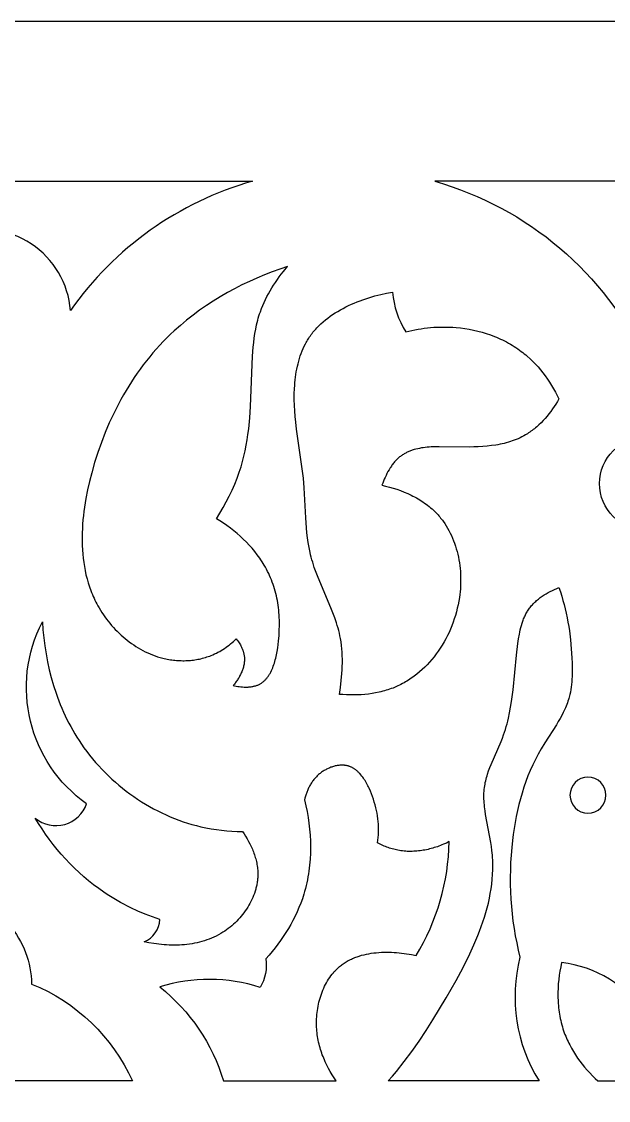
# Model space of a CAD drawing. Extents: x 198 to 1143, y 157 to 1987.
# Drawn here: x 548.6 to 662.8, y 1777.6 to 1987.4 of the extents above; entities that cross this region are included whole.
import ezdxf

# ---------------------------------------------------------------- set-up
doc = ezdxf.new("R2010")
doc.units = 0
doc.layers.get('0').update_dxf_attribs({"linetype": 'CONTINUOUS'})

msp = doc.modelspace()

# ---------------------------------------------------------------- linework, layer by layer
for points in [[(197.57, 156.9), (1142.56, 156.9), (1142.56, 1987.4), (197.57, 1987.4)], [(600.37, 1939.77), (598.87, 1939.27), (597.37, 1938.73), (595.88, 1938.16), (594.41, 1937.54), (592.95, 1936.89), (591.5, 1936.2), (590.07, 1935.47), (588.66, 1934.71), (587.28, 1933.91), (585.91, 1933.07), (584.57, 1932.2), (583.26, 1931.29), (581.98, 1930.34), (580.73, 1929.36), (579.51, 1928.34), (578.33, 1927.28), (577.6, 1926.6), (576.89, 1925.9), (576.19, 1925.19), (575.5, 1924.47), (574.83, 1923.73), (574.18, 1922.98), (573.54, 1922.21), (572.91, 1921.44), (572.3, 1920.65), (571.7, 1919.85), (571.12, 1919.04), (570.55, 1918.21), (570, 1917.38), (569.46, 1916.53), (568.94, 1915.68), (568.43, 1914.81), (567.94, 1913.93), (567.46, 1913.04), (566.54, 1911.23), (565.68, 1909.39), (564.88, 1907.51), (564.14, 1905.59), (563.45, 1903.65), (562.83, 1901.67), (562.26, 1899.66), (561.84, 1898.01), (561.47, 1896.36), (561.14, 1894.69), (560.87, 1893.01), (560.75, 1892.18), (560.65, 1891.34), (560.56, 1890.5), (560.49, 1889.66), (560.44, 1888.83), (560.41, 1887.99), (560.39, 1887.16), (560.39, 1886.33), (560.41, 1885.51), (560.46, 1884.69), (560.52, 1883.87), (560.6, 1883.05), (560.7, 1882.25), (560.83, 1881.44), (560.98, 1880.65), (561.15, 1879.86), (561.35, 1879.07), (561.57, 1878.3), (561.82, 1877.53), (562.09, 1876.77), (562.24, 1876.4), (562.39, 1876.02), (562.55, 1875.65), (562.72, 1875.28), (562.89, 1874.92), (563.07, 1874.55), (563.26, 1874.19), (563.45, 1873.83), (563.71, 1873.39), (563.98, 1872.94), (564.25, 1872.51), (564.54, 1872.08), (564.84, 1871.65), (565.15, 1871.23), (565.47, 1870.82), (565.8, 1870.41), (566.14, 1870.01), (566.48, 1869.62), (566.84, 1869.23), (567.21, 1868.86), (567.58, 1868.49), (567.97, 1868.13), (568.36, 1867.79), (568.76, 1867.45), (569.17, 1867.12), (569.58, 1866.8), (570.01, 1866.49), (570.44, 1866.2), (570.87, 1865.91), (571.32, 1865.64), (571.77, 1865.38), (572.23, 1865.13), (572.69, 1864.89), (573.16, 1864.67), (573.64, 1864.46), (574.12, 1864.27), (574.6, 1864.09), (575.09, 1863.92), (575.59, 1863.77), (576.09, 1863.64), (576.38, 1863.57), (576.68, 1863.5), (576.97, 1863.44), (577.27, 1863.39), (577.56, 1863.34), (577.86, 1863.29), (578.16, 1863.25), (578.46, 1863.22), (578.76, 1863.19), (579.06, 1863.17), (579.36, 1863.16), (579.66, 1863.15), (579.96, 1863.14), (580.26, 1863.14), (580.56, 1863.15), (580.86, 1863.16), (581.16, 1863.18), (581.46, 1863.2), (581.76, 1863.23), (582.05, 1863.27), (582.35, 1863.31), (582.64, 1863.36), (582.94, 1863.41), (583.23, 1863.47), (583.52, 1863.53), (583.81, 1863.61), (584.1, 1863.68), (584.38, 1863.77), (584.66, 1863.86), (584.95, 1863.95), (585.22, 1864.05), (585.5, 1864.16), (585.84, 1864.3), (586.17, 1864.45), (586.51, 1864.61), (586.83, 1864.78), (587.16, 1864.96), (587.47, 1865.15), (587.79, 1865.34), (588.1, 1865.54), (588.4, 1865.75), (588.7, 1865.96), (588.99, 1866.19), (589.28, 1866.41), (589.56, 1866.65), (589.84, 1866.89), (590.11, 1867.13), (590.38, 1867.38), (590.52, 1867.2), (590.66, 1867.01), (590.8, 1866.81), (590.93, 1866.62), (591.06, 1866.41), (591.18, 1866.21), (591.29, 1866), (591.4, 1865.78), (591.5, 1865.57), (591.55, 1865.46), (591.59, 1865.35), (591.64, 1865.24), (591.68, 1865.13), (591.71, 1865.01), (591.75, 1864.9), (591.78, 1864.79), (591.82, 1864.68), (591.84, 1864.56), (591.87, 1864.45), (591.89, 1864.33), (591.92, 1864.22), (591.93, 1864.1), (591.95, 1863.99), (591.96, 1863.89), (591.97, 1863.8), (591.97, 1863.7), (591.98, 1863.61), (591.98, 1863.51), (591.98, 1863.42), (591.98, 1863.32), (591.98, 1863.23), (591.97, 1863.13), (591.97, 1863.04), (591.95, 1862.85), (591.93, 1862.66), (591.9, 1862.47), (591.86, 1862.28), (591.82, 1862.09), (591.77, 1861.9), (591.72, 1861.71), (591.66, 1861.52), (591.59, 1861.34), (591.52, 1861.15), (591.45, 1860.97), (591.37, 1860.79), (591.29, 1860.61), (591.2, 1860.43), (591.11, 1860.25), (591.02, 1860.08), (590.92, 1859.9), (590.81, 1859.73), (590.71, 1859.56), (590.6, 1859.4), (590.49, 1859.23), (590.37, 1859.07), (590.26, 1858.92), (590.14, 1858.76), (590.02, 1858.61), (589.89, 1858.47), (589.77, 1858.32), (590.06, 1858.26), (590.37, 1858.2), (590.67, 1858.15), (590.98, 1858.1), (591.29, 1858.06), (591.6, 1858.04), (591.92, 1858.02), (592.23, 1858.01), (592.38, 1858.01), (592.54, 1858.02), (592.69, 1858.02), (592.85, 1858.03), (593, 1858.04), (593.15, 1858.06), (593.3, 1858.08), (593.45, 1858.1), (593.59, 1858.13), (593.74, 1858.16), (593.88, 1858.19), (594.02, 1858.23), (594.16, 1858.27), (594.3, 1858.31), (594.43, 1858.36), (594.56, 1858.41), (594.69, 1858.46), (594.81, 1858.52), (594.94, 1858.59), (595.06, 1858.65), (595.17, 1858.72), (595.29, 1858.8), (595.4, 1858.88), (595.51, 1858.96), (595.62, 1859.04), (595.72, 1859.13), (595.82, 1859.22), (595.92, 1859.32), (596.02, 1859.41), (596.12, 1859.51), (596.21, 1859.62), (596.3, 1859.73), (596.39, 1859.84), (596.48, 1859.95), (596.56, 1860.06), (596.64, 1860.18), (596.72, 1860.3), (596.8, 1860.42), (596.88, 1860.55), (596.95, 1860.68), (597.02, 1860.81), (597.09, 1860.94), (597.23, 1861.21), (597.36, 1861.49), (597.48, 1861.78), (597.59, 1862.07), (597.7, 1862.38), (597.8, 1862.68), (597.89, 1863), (597.98, 1863.31), (598.06, 1863.63), (598.14, 1863.96), (598.21, 1864.29), (598.34, 1864.95), (598.45, 1865.62), (598.54, 1866.3), (598.61, 1866.97), (598.71, 1868.01), (598.76, 1869.04), (598.79, 1870.06), (598.79, 1870.56), (598.78, 1871.05), (598.76, 1871.54), (598.73, 1872.03), (598.69, 1872.51), (598.65, 1872.99), (598.59, 1873.47), (598.53, 1873.94), (598.46, 1874.4), (598.38, 1874.86), (598.29, 1875.32), (598.19, 1875.77), (598.08, 1876.22), (597.96, 1876.67), (597.84, 1877.11), (597.7, 1877.55), (597.56, 1877.98), (597.4, 1878.41), (597.24, 1878.84), (597.06, 1879.26), (596.88, 1879.68), (596.69, 1880.09), (596.49, 1880.5), (596.28, 1880.91), (596.05, 1881.31), (595.82, 1881.71), (595.62, 1882.05), (595.4, 1882.39), (595.18, 1882.73), (594.95, 1883.06), (594.72, 1883.39), (594.48, 1883.71), (593.98, 1884.36), (593.46, 1884.99), (592.91, 1885.6), (592.35, 1886.2), (591.76, 1886.78), (591.16, 1887.34), (590.54, 1887.89), (589.9, 1888.41), (589.25, 1888.92), (588.58, 1889.41), (587.91, 1889.88), (587.22, 1890.32), (586.53, 1890.74), (587.2, 1891.81), (587.84, 1892.91), (588.45, 1894.02), (589.03, 1895.15), (589.58, 1896.3), (590.09, 1897.46), (590.56, 1898.63), (590.77, 1899.22), (590.98, 1899.82), (591.31, 1900.84), (591.6, 1901.88), (591.87, 1902.92), (592.1, 1903.97), (592.31, 1905.02), (592.5, 1906.08), (592.66, 1907.15), (592.8, 1908.22), (593.02, 1910.39), (593.18, 1912.56), (593.56, 1922.34), (593.69, 1924.11), (593.78, 1925), (593.88, 1925.87), (594.01, 1926.75), (594.16, 1927.61), (594.34, 1928.47), (594.44, 1928.89), (594.55, 1929.32), (594.67, 1929.74), (594.79, 1930.16), (594.93, 1930.58), (595.07, 1930.99), (595.29, 1931.59), (595.53, 1932.18), (595.79, 1932.77), (596.06, 1933.35), (596.35, 1933.92), (596.66, 1934.49), (596.98, 1935.05), (597.31, 1935.61), (597.66, 1936.15), (598.01, 1936.69), (598.38, 1937.23), (598.76, 1937.75), (599.15, 1938.27), (599.55, 1938.78)]]:
    msp.add_lwpolyline(points, close=True)
for points in [[(558.12, 1931.21, 0.492574), (535.54, 1946.06, -0.482447), (536.68, 1919.99, 0.205325), (534.86, 1927.14, -0.640365), (509.6, 1932.25, 0.232853), (481.33, 1956.35), (593.52, 1956.35, 0.172094)], [(670.07, 1921.45, -0.217224), (711.12, 1956.35), (629.01, 1956.35, -0.217224)], [(618.73, 1897.26), (619.45, 1897.09), (620.18, 1896.91), (620.9, 1896.7), (621.62, 1896.47), (622.33, 1896.21), (623.04, 1895.94), (623.74, 1895.64), (624.42, 1895.32), (624.76, 1895.15), (625.09, 1894.97), (625.42, 1894.79), (625.75, 1894.61), (626.07, 1894.41), (626.39, 1894.21), (626.7, 1894.01), (627.01, 1893.8), (627.32, 1893.58), (627.61, 1893.35), (627.91, 1893.12), (628.19, 1892.89), (628.47, 1892.65), (628.75, 1892.4), (629.01, 1892.14), (629.27, 1891.88), (629.46, 1891.69), (629.64, 1891.49), (629.81, 1891.29), (629.98, 1891.09), (630.15, 1890.88), (630.32, 1890.68), (630.48, 1890.46), (630.64, 1890.25), (630.94, 1889.81), (631.23, 1889.36), (631.51, 1888.91), (631.77, 1888.44), (632.02, 1887.96), (632.25, 1887.47), (632.47, 1886.98), (632.67, 1886.47), (632.86, 1885.96), (633.03, 1885.44), (633.2, 1884.91), (633.34, 1884.38), (633.47, 1883.85), (633.59, 1883.3), (633.7, 1882.76), (633.79, 1882.2), (633.86, 1881.65), (633.93, 1881.09), (633.98, 1880.53), (634.01, 1879.96), (634.03, 1879.4), (634.04, 1878.83), (634.03, 1878.26), (634.01, 1877.69), (633.98, 1877.12), (633.93, 1876.55), (633.87, 1875.99), (633.79, 1875.42), (633.68, 1874.72), (633.55, 1874.02), (633.39, 1873.33), (633.22, 1872.64), (633.03, 1871.96), (632.81, 1871.28), (632.58, 1870.61), (632.33, 1869.95), (632.06, 1869.3), (631.78, 1868.65), (631.47, 1868.02), (631.15, 1867.39), (630.81, 1866.78), (630.45, 1866.18), (630.08, 1865.59), (629.69, 1865.01), (629.29, 1864.45), (628.87, 1863.9), (628.43, 1863.37), (627.98, 1862.85), (627.52, 1862.35), (627.04, 1861.86), (626.54, 1861.4), (626.04, 1860.95), (625.52, 1860.52), (625.25, 1860.31), (624.98, 1860.11), (624.71, 1859.91), (624.44, 1859.72), (624.16, 1859.53), (623.88, 1859.35), (623.59, 1859.17), (623.31, 1859), (623.02, 1858.84), (622.73, 1858.68), (622.43, 1858.53), (622.13, 1858.38), (621.83, 1858.24), (621.53, 1858.1), (621.2, 1857.96), (620.88, 1857.83), (620.55, 1857.71), (620.22, 1857.59), (619.89, 1857.48), (619.55, 1857.38), (619.21, 1857.28), (618.87, 1857.19), (618.53, 1857.1), (618.19, 1857.02), (617.49, 1856.88), (616.8, 1856.76), (616.09, 1856.66), (615.39, 1856.59), (614.68, 1856.53), (613.97, 1856.5), (613.26, 1856.48), (612.55, 1856.48), (611.85, 1856.5), (611.15, 1856.54), (610.45, 1856.59), (610.64, 1857.94), (610.81, 1859.3), (610.93, 1860.67), (610.98, 1861.36), (611.01, 1862.04), (611.03, 1862.73), (611.03, 1863.41), (611.01, 1864.09), (610.98, 1864.77), (610.93, 1865.45), (610.86, 1866.12), (610.77, 1866.79), (610.66, 1867.46), (610.56, 1867.97), (610.45, 1868.48), (610.32, 1868.98), (610.19, 1869.49), (610.04, 1869.99), (609.88, 1870.49), (609.55, 1871.48), (609.18, 1872.46), (608.79, 1873.44), (606.3, 1879.3), (605.92, 1880.28), (605.57, 1881.27), (605.25, 1882.27), (605.1, 1882.77), (604.96, 1883.27), (604.84, 1883.74), (604.74, 1884.21), (604.54, 1885.15), (604.38, 1886.1), (604.25, 1887.05), (604.14, 1888.01), (604.05, 1888.98), (603.91, 1890.91), (603.61, 1896.74), (603.45, 1898.66), (603.3, 1900.01), (602.11, 1908.13), (601.95, 1909.52), (601.84, 1910.6), (601.76, 1911.7), (601.71, 1912.79), (601.68, 1913.9), (601.68, 1915), (601.72, 1916.09), (601.76, 1916.64), (601.8, 1917.18), (601.85, 1917.73), (601.91, 1918.26), (601.99, 1918.8), (602.07, 1919.33), (602.17, 1919.85), (602.28, 1920.38), (602.4, 1920.89), (602.53, 1921.4), (602.68, 1921.91), (602.84, 1922.4), (603.01, 1922.89), (603.2, 1923.38), (603.4, 1923.85), (603.62, 1924.32), (603.85, 1924.77), (603.97, 1925), (604.1, 1925.22), (604.22, 1925.44), (604.36, 1925.66), (604.5, 1925.88), (604.64, 1926.09), (604.8, 1926.32), (604.96, 1926.55), (605.13, 1926.77), (605.31, 1926.99), (605.48, 1927.21), (605.67, 1927.42), (605.86, 1927.63), (606.05, 1927.84), (606.24, 1928.04), (606.44, 1928.25), (606.86, 1928.64), (607.28, 1929.02), (607.73, 1929.39), (608.18, 1929.75), (608.65, 1930.1), (609.13, 1930.43), (609.63, 1930.75), (610.13, 1931.06), (610.65, 1931.36), (611.17, 1931.65), (611.7, 1931.92), (612.24, 1932.19), (612.79, 1932.44), (613.34, 1932.68), (613.9, 1932.91), (614.47, 1933.13), (615.04, 1933.33), (615.61, 1933.53), (616.18, 1933.71), (616.76, 1933.89), (617.33, 1934.05), (618.49, 1934.34), (619.64, 1934.6), (620.77, 1934.8, 0.11619), (623.36, 1927.06), (623.95, 1927.21), (624.55, 1927.35), (625.15, 1927.47), (625.76, 1927.58), (626.36, 1927.68), (626.97, 1927.77), (627.59, 1927.85), (628.2, 1927.91), (628.81, 1927.96), (629.43, 1927.99), (630.05, 1928.01), (630.67, 1928.02), (631.29, 1928.02), (631.91, 1928), (632.53, 1927.96), (633.15, 1927.92), (634, 1927.83), (634.85, 1927.72), (635.7, 1927.58), (636.54, 1927.42), (637.38, 1927.22), (638.21, 1927), (639.03, 1926.76), (639.84, 1926.48), (640.64, 1926.18), (641.04, 1926.02), (641.43, 1925.85), (641.82, 1925.68), (642.21, 1925.5), (642.59, 1925.31), (642.97, 1925.11), (643.34, 1924.91), (643.71, 1924.7), (644.08, 1924.48), (644.44, 1924.26), (644.8, 1924.03), (645.15, 1923.79), (645.5, 1923.54), (645.84, 1923.29), (646.13, 1923.07), (646.42, 1922.83), (646.71, 1922.6), (646.99, 1922.36), (647.54, 1921.86), (648.08, 1921.34), (648.6, 1920.81), (649.1, 1920.25), (649.58, 1919.69), (650.05, 1919.1), (650.5, 1918.51), (650.93, 1917.9), (651.35, 1917.28), (651.74, 1916.65), (652.12, 1916.01), (652.49, 1915.36), (652.83, 1914.7), (653.16, 1914.04), (652.87, 1913.55), (652.57, 1913.05), (652.25, 1912.57), (651.92, 1912.09), (651.58, 1911.61), (651.22, 1911.15), (650.85, 1910.7), (650.47, 1910.26), (650.08, 1909.83), (649.68, 1909.41), (649.26, 1909.01), (648.84, 1908.62), (648.62, 1908.44), (648.4, 1908.25), (648.18, 1908.08), (647.95, 1907.9), (647.72, 1907.74), (647.49, 1907.57), (647.26, 1907.42), (647.02, 1907.26), (646.67, 1907.05), (646.32, 1906.85), (645.96, 1906.66), (645.6, 1906.48), (645.23, 1906.31), (644.85, 1906.15), (644.48, 1906), (644.09, 1905.86), (643.71, 1905.73), (643.32, 1905.61), (642.92, 1905.5), (642.52, 1905.4), (642.12, 1905.31), (641.71, 1905.22), (641.3, 1905.14), (640.89, 1905.07), (640.05, 1904.95), (639.2, 1904.85), (638.34, 1904.78), (637.47, 1904.72), (636.59, 1904.69), (635.7, 1904.67), (629.87, 1904.75), (629.08, 1904.73), (628.3, 1904.7), (627.91, 1904.67), (627.53, 1904.64), (627.15, 1904.6), (626.78, 1904.55), (626.41, 1904.5), (626.04, 1904.43), (625.68, 1904.36), (625.33, 1904.27), (624.98, 1904.18), (624.81, 1904.12), (624.64, 1904.07), (624.47, 1904.01), (624.31, 1903.95), (624.14, 1903.89), (623.98, 1903.82), (623.82, 1903.75), (623.66, 1903.68), (623.5, 1903.6), (623.35, 1903.52), (623.19, 1903.44), (623.04, 1903.35), (622.89, 1903.26), (622.74, 1903.16), (622.6, 1903.06), (622.45, 1902.96), (622.31, 1902.86), (622.17, 1902.75), (622.02, 1902.62), (621.88, 1902.49), (621.73, 1902.36), (621.59, 1902.22), (621.46, 1902.08), (621.32, 1901.93), (621.19, 1901.78), (621.06, 1901.62), (620.93, 1901.47), (620.8, 1901.3), (620.68, 1901.14), (620.56, 1900.97), (620.45, 1900.8), (620.33, 1900.63), (620.11, 1900.28), (619.9, 1899.92), (619.7, 1899.55), (619.52, 1899.17), (619.34, 1898.79), (619.17, 1898.41), (619.01, 1898.03), (618.87, 1897.64)], [(653.16, 1877.35), (653.44, 1876.53), (653.7, 1875.71), (653.95, 1874.87), (654.17, 1874.04), (654.38, 1873.2), (654.57, 1872.35), (654.75, 1871.5), (654.91, 1870.65), (655.06, 1869.79), (655.19, 1868.93), (655.4, 1867.19), (655.57, 1865.44), (655.68, 1863.67), (655.72, 1862.64), (655.74, 1861.6), (655.73, 1860.57), (655.72, 1860.06), (655.69, 1859.54), (655.65, 1859.03), (655.6, 1858.53), (655.54, 1858.02), (655.47, 1857.52), (655.38, 1857.03), (655.27, 1856.54), (655.15, 1856.05), (655.09, 1855.81), (655.01, 1855.57), (654.91, 1855.25), (654.8, 1854.94), (654.69, 1854.62), (654.56, 1854.31), (654.43, 1854), (654.3, 1853.69), (654.01, 1853.08), (653.7, 1852.48), (653.37, 1851.88), (653.02, 1851.29), (652.67, 1850.7), (650.42, 1847.2), (649.7, 1846.01), (649.12, 1844.98), (648.58, 1843.94), (648.07, 1842.88), (647.59, 1841.81), (647.14, 1840.73), (646.73, 1839.63), (646.35, 1838.53), (645.99, 1837.41), (645.67, 1836.28), (645.37, 1835.15), (645.1, 1834.01), (644.86, 1832.86), (644.64, 1831.7), (644.44, 1830.54), (644.27, 1829.38), (644.12, 1828.21), (643.97, 1826.79), (643.85, 1825.36), (643.76, 1823.92), (643.71, 1822.49), (643.68, 1821.06), (643.69, 1819.62), (643.73, 1818.19), (643.81, 1816.76), (643.91, 1815.33), (644.05, 1813.91), (644.22, 1812.49), (644.43, 1811.08), (644.67, 1809.67), (644.94, 1808.28), (645.25, 1806.88), (645.58, 1805.5, 0.204322), (649.3, 1781.43), (619.95, 1781.43), (620.76, 1782.35), (621.55, 1783.29), (623.08, 1785.2), (624.54, 1787.16), (625.96, 1789.16), (627.32, 1791.21), (628.65, 1793.29), (631.24, 1797.58), (633.15, 1800.95), (634.08, 1802.66), (634.97, 1804.39), (635.83, 1806.14), (636.63, 1807.91), (637.38, 1809.69), (637.73, 1810.58), (638.06, 1811.48), (638.38, 1812.39), (638.67, 1813.29), (638.95, 1814.2), (639.2, 1815.12), (639.43, 1816.03), (639.63, 1816.95), (639.81, 1817.87), (639.96, 1818.8), (640.09, 1819.72), (640.19, 1820.65), (640.26, 1821.58), (640.3, 1822.52), (640.31, 1823.45), (640.3, 1823.92), (640.28, 1824.39), (640.26, 1824.86), (640.23, 1825.33), (640.18, 1825.8), (640.13, 1826.27), (640.03, 1827.04), (639.91, 1827.81), (638.9, 1833.21), (638.78, 1833.98), (638.69, 1834.74), (638.65, 1835.12), (638.62, 1835.49), (638.59, 1835.87), (638.58, 1836.25), (638.57, 1836.63), (638.57, 1837), (638.58, 1837.37), (638.6, 1837.75), (638.63, 1838.12), (638.67, 1838.49), (638.72, 1838.81), (638.78, 1839.14), (638.84, 1839.46), (638.91, 1839.79), (638.99, 1840.11), (639.08, 1840.43), (639.17, 1840.75), (639.27, 1841.07), (639.49, 1841.71), (639.72, 1842.35), (639.97, 1842.99), (641.9, 1847.43), (642.15, 1848.07), (642.39, 1848.71), (642.58, 1849.25), (642.75, 1849.78), (642.91, 1850.32), (643.06, 1850.86), (643.2, 1851.4), (643.34, 1851.94), (643.57, 1853.03), (643.77, 1854.13), (643.95, 1855.23), (644.23, 1857.45), (644.9, 1864.22), (645.18, 1866.51), (645.31, 1867.4), (645.47, 1868.28), (645.56, 1868.72), (645.65, 1869.16), (645.76, 1869.59), (645.88, 1870.01), (646, 1870.43), (646.14, 1870.85), (646.22, 1871.05), (646.3, 1871.25), (646.38, 1871.45), (646.47, 1871.65), (646.56, 1871.85), (646.65, 1872.04), (646.75, 1872.23), (646.85, 1872.42), (646.96, 1872.61), (647.07, 1872.79), (647.18, 1872.97), (647.31, 1873.15), (647.44, 1873.33), (647.57, 1873.51), (647.71, 1873.69), (647.85, 1873.86), (648, 1874.03), (648.16, 1874.19), (648.31, 1874.35), (648.47, 1874.51), (648.64, 1874.67), (648.81, 1874.82), (648.98, 1874.97), (649.16, 1875.12), (649.34, 1875.26), (649.52, 1875.4), (649.71, 1875.54), (649.89, 1875.67), (650.09, 1875.8), (650.28, 1875.93), (650.67, 1876.17), (651.07, 1876.4), (651.48, 1876.62), (651.9, 1876.82), (652.31, 1877.01), (652.73, 1877.19)], [(552.68, 1870.71), (552.78, 1869.15), (552.93, 1867.59), (553.13, 1866.03), (553.37, 1864.48), (553.66, 1862.93), (554, 1861.38), (554.39, 1859.85), (554.83, 1858.33), (555.32, 1856.83), (555.58, 1856.08), (555.86, 1855.34), (556.15, 1854.61), (556.46, 1853.88), (556.77, 1853.15), (557.1, 1852.44), (557.45, 1851.72), (557.81, 1851.02), (558.18, 1850.32), (558.56, 1849.63), (558.96, 1848.94), (559.38, 1848.27), (559.8, 1847.6), (560.25, 1846.94), (560.76, 1846.2), (561.3, 1845.48), (561.85, 1844.76), (562.43, 1844.06), (563.01, 1843.37), (563.62, 1842.69), (564.24, 1842.03), (564.87, 1841.38), (565.52, 1840.75), (566.18, 1840.13), (566.86, 1839.52), (567.55, 1838.93), (568.26, 1838.35), (568.97, 1837.8), (569.7, 1837.25), (570.44, 1836.73), (571.19, 1836.22), (571.95, 1835.72), (572.73, 1835.25), (573.51, 1834.79), (574.3, 1834.36), (575.1, 1833.94), (575.91, 1833.54), (576.73, 1833.16), (577.55, 1832.8), (578.38, 1832.46), (579.22, 1832.14), (580.06, 1831.84), (580.91, 1831.57), (581.77, 1831.31), (582.62, 1831.08), (583.49, 1830.87), (584.49, 1830.65), (585.5, 1830.47), (586.51, 1830.31), (587.52, 1830.19), (588.53, 1830.08), (589.55, 1830.01), (590.57, 1829.96), (591.59, 1829.94), (591.9, 1829.48), (592.21, 1829), (592.5, 1828.52), (592.77, 1828.02), (593.04, 1827.52), (593.29, 1827.01), (593.52, 1826.49), (593.62, 1826.22), (593.73, 1825.96), (593.83, 1825.69), (593.92, 1825.42), (594.01, 1825.16), (594.09, 1824.88), (594.17, 1824.61), (594.24, 1824.34), (594.3, 1824.07), (594.36, 1823.79), (594.41, 1823.52), (594.46, 1823.24), (594.5, 1822.96), (594.53, 1822.69), (594.55, 1822.41), (594.57, 1822.13), (594.58, 1821.85), (594.58, 1821.57), (594.58, 1821.37), (594.57, 1821.16), (594.56, 1820.95), (594.54, 1820.75), (594.52, 1820.54), (594.5, 1820.34), (594.47, 1820.13), (594.44, 1819.93), (594.4, 1819.72), (594.37, 1819.52), (594.32, 1819.31), (594.28, 1819.11), (594.22, 1818.91), (594.17, 1818.7), (594.05, 1818.3), (593.92, 1817.9), (593.77, 1817.5), (593.61, 1817.11), (593.43, 1816.72), (593.25, 1816.34), (593.05, 1815.96), (592.84, 1815.58), (592.62, 1815.21), (592.38, 1814.85), (592.14, 1814.49), (591.88, 1814.14), (591.62, 1813.79), (591.34, 1813.46), (591.06, 1813.13), (590.77, 1812.81), (590.47, 1812.49), (590.16, 1812.19), (589.84, 1811.89), (589.51, 1811.61), (589.18, 1811.33), (588.84, 1811.06), (588.49, 1810.81), (588.14, 1810.56), (587.78, 1810.33), (587.36, 1810.07), (586.92, 1809.83), (586.48, 1809.6), (586.03, 1809.39), (585.58, 1809.19), (585.12, 1809.01), (584.66, 1808.84), (584.19, 1808.68), (583.71, 1808.54), (583.24, 1808.42), (582.75, 1808.3), (582.27, 1808.2), (581.78, 1808.11), (581.29, 1808.04), (580.8, 1807.97), (580.31, 1807.92), (579.81, 1807.88), (579.31, 1807.86), (578.81, 1807.84), (578.32, 1807.83), (577.82, 1807.84), (577.32, 1807.85), (576.82, 1807.88), (576.33, 1807.91), (575.83, 1807.95), (575.34, 1808.01), (574.85, 1808.07), (574.36, 1808.14), (573.4, 1808.3), (572.45, 1808.5, 0.29815), (575.5, 1812.84), (574.07, 1813.33), (572.66, 1813.87), (571.26, 1814.46), (569.89, 1815.1), (569.21, 1815.43), (568.53, 1815.78), (567.87, 1816.14), (567.2, 1816.51), (566.55, 1816.89), (565.9, 1817.28), (565.26, 1817.69), (564.63, 1818.11), (563.62, 1818.82), (562.63, 1819.56), (561.66, 1820.33), (560.72, 1821.13), (559.79, 1821.96), (558.89, 1822.81), (558.02, 1823.69), (557.17, 1824.59), (556.34, 1825.52), (555.54, 1826.46), (554.76, 1827.43), (554.01, 1828.42), (553.29, 1829.42), (552.6, 1830.44), (551.93, 1831.48), (551.29, 1832.53, 0.522693), (561.28, 1835.32, -0.375266)], [(609.85, 1781.43), (609.44, 1782.02), (609.05, 1782.63), (608.68, 1783.25), (608.33, 1783.88), (607.99, 1784.52), (607.68, 1785.18), (607.54, 1785.51), (607.39, 1785.84), (607.26, 1786.18), (607.13, 1786.52), (607.01, 1786.86), (606.89, 1787.21), (606.78, 1787.55), (606.68, 1787.9), (606.58, 1788.26), (606.49, 1788.61), (606.41, 1788.97), (606.33, 1789.33), (606.26, 1789.69), (606.2, 1790.05), (606.15, 1790.42), (606.1, 1790.78), (606.07, 1791.15), (606.04, 1791.52), (606.01, 1791.89), (606, 1792.27), (606, 1792.68), (606, 1793.08), (606.01, 1793.49), (606.04, 1793.9), (606.07, 1794.32), (606.12, 1794.73), (606.17, 1795.13), (606.23, 1795.54), (606.31, 1795.95), (606.39, 1796.35), (606.48, 1796.76), (606.59, 1797.16), (606.7, 1797.55), (606.82, 1797.94), (606.95, 1798.33), (607.09, 1798.71), (607.24, 1799.09), (607.4, 1799.46), (607.57, 1799.83), (607.75, 1800.19), (607.94, 1800.54), (608.14, 1800.89), (608.35, 1801.22), (608.56, 1801.55), (608.79, 1801.87), (609.03, 1802.18), (609.15, 1802.33), (609.28, 1802.48), (609.4, 1802.63), (609.53, 1802.77), (609.66, 1802.91), (609.8, 1803.05), (609.93, 1803.19), (610.07, 1803.32), (610.21, 1803.45), (610.36, 1803.58), (610.5, 1803.7), (610.65, 1803.82), (610.83, 1803.96), (611.01, 1804.1), (611.2, 1804.23), (611.39, 1804.36), (611.58, 1804.48), (611.78, 1804.6), (611.97, 1804.72), (612.18, 1804.83), (612.38, 1804.94), (612.59, 1805.04), (612.8, 1805.14), (613.01, 1805.23), (613.22, 1805.32), (613.44, 1805.41), (613.66, 1805.49), (613.88, 1805.57), (614.1, 1805.65), (614.32, 1805.72), (614.78, 1805.86), (615.24, 1805.98), (615.71, 1806.08), (616.18, 1806.17), (616.66, 1806.25), (617.14, 1806.32), (617.63, 1806.37), (618.12, 1806.41), (618.61, 1806.44), (619.11, 1806.46), (619.6, 1806.47), (620.1, 1806.46), (620.59, 1806.45), (621.09, 1806.43), (621.58, 1806.39), (622.07, 1806.35), (622.56, 1806.3), (623.04, 1806.24), (623.52, 1806.17), (624, 1806.09), (624.47, 1806.01), (625.39, 1805.82, 0.132996), (631.81, 1827.96), (631.26, 1827.69), (630.69, 1827.44), (630.4, 1827.32), (630.11, 1827.2), (629.82, 1827.09), (629.52, 1826.98), (629.22, 1826.88), (628.92, 1826.79), (628.62, 1826.7), (628.32, 1826.61), (628.01, 1826.53), (627.71, 1826.46), (627.4, 1826.39), (627.09, 1826.33), (626.78, 1826.28), (626.47, 1826.23), (626.16, 1826.18), (625.84, 1826.15), (625.53, 1826.12), (625.22, 1826.09), (624.91, 1826.08), (624.59, 1826.06), (624.28, 1826.06), (623.97, 1826.06), (623.66, 1826.07), (623.35, 1826.09), (623.04, 1826.12), (622.73, 1826.15), (622.42, 1826.19), (622.12, 1826.24), (621.84, 1826.29), (621.56, 1826.34), (621.28, 1826.4), (621.01, 1826.47), (620.74, 1826.55), (620.47, 1826.63), (620.2, 1826.71), (619.93, 1826.8), (619.67, 1826.9), (619.4, 1827), (619.14, 1827.1), (618.88, 1827.21), (618.37, 1827.45), (617.87, 1827.7), (617.94, 1828.22), (618, 1828.75), (618.04, 1829.27), (618.06, 1829.8), (618.07, 1830.32), (618.06, 1830.84), (618.04, 1831.37), (617.99, 1831.89), (617.94, 1832.42), (617.86, 1832.95), (617.77, 1833.48), (617.66, 1834.02), (617.54, 1834.56), (617.4, 1835.1), (617.24, 1835.65), (617.07, 1836.2), (616.89, 1836.73), (616.69, 1837.27), (616.47, 1837.8), (616.24, 1838.33), (616.12, 1838.59), (615.99, 1838.84), (615.86, 1839.1), (615.73, 1839.35), (615.59, 1839.59), (615.44, 1839.83), (615.29, 1840.06), (615.14, 1840.29), (614.98, 1840.51), (614.82, 1840.72), (614.65, 1840.93), (614.48, 1841.13), (614.39, 1841.22), (614.3, 1841.32), (614.21, 1841.41), (614.12, 1841.5), (614.03, 1841.58), (613.94, 1841.67), (613.84, 1841.75), (613.74, 1841.83), (613.65, 1841.91), (613.55, 1841.98), (613.45, 1842.05), (613.34, 1842.12), (613.24, 1842.19), (613.14, 1842.25), (613.03, 1842.31), (612.92, 1842.37), (612.82, 1842.42), (612.71, 1842.47), (612.6, 1842.52), (612.48, 1842.56), (612.37, 1842.6), (612.26, 1842.64), (612.14, 1842.67), (612.02, 1842.7), (611.94, 1842.72), (611.86, 1842.74), (611.78, 1842.76), (611.7, 1842.77), (611.62, 1842.78), (611.54, 1842.79), (611.45, 1842.8), (611.37, 1842.81), (611.29, 1842.82), (611.2, 1842.82), (611.03, 1842.83), (610.86, 1842.82), (610.69, 1842.82), (610.52, 1842.81), (610.35, 1842.79), (610.17, 1842.77), (610, 1842.74), (609.82, 1842.71), (609.65, 1842.67), (609.47, 1842.62), (609.3, 1842.58), (609.13, 1842.52), (608.95, 1842.47), (608.78, 1842.41), (608.61, 1842.34), (608.44, 1842.27), (608.27, 1842.2), (608.11, 1842.12), (607.94, 1842.03), (607.78, 1841.95), (607.62, 1841.86), (607.46, 1841.76), (607.3, 1841.67), (607.15, 1841.57), (607, 1841.46), (606.85, 1841.35), (606.71, 1841.24), (606.56, 1841.12), (606.41, 1840.99), (606.26, 1840.86), (606.12, 1840.73), (605.98, 1840.59), (605.85, 1840.45), (605.72, 1840.31), (605.6, 1840.16), (605.48, 1840.01), (605.36, 1839.86), (605.24, 1839.7), (605.13, 1839.55), (605.03, 1839.39), (604.92, 1839.23), (604.83, 1839.06), (604.73, 1838.9), (604.64, 1838.73), (604.55, 1838.56), (604.46, 1838.39), (604.38, 1838.22), (604.3, 1838.04), (604.23, 1837.87), (604.16, 1837.69), (604.09, 1837.51), (604.02, 1837.34), (603.96, 1837.16), (603.85, 1836.79), (603.74, 1836.43), (603.65, 1836.06), (603.92, 1834.95), (604.15, 1833.82), (604.35, 1832.68), (604.52, 1831.53), (604.65, 1830.37), (604.74, 1829.21), (604.8, 1828.05), (604.82, 1826.89), (604.81, 1825.72), (604.75, 1824.56), (604.7, 1823.98), (604.65, 1823.4), (604.59, 1822.83), (604.51, 1822.25), (604.43, 1821.68), (604.33, 1821.11), (604.22, 1820.54), (604.11, 1819.97), (603.98, 1819.41), (603.84, 1818.85), (603.68, 1818.29), (603.52, 1817.74), (603.24, 1816.87), (602.93, 1816), (602.59, 1815.15), (602.23, 1814.31), (601.84, 1813.48), (601.42, 1812.66), (600.99, 1811.86), (600.53, 1811.06), (600.05, 1810.28), (599.54, 1809.51), (599.02, 1808.76), (598.49, 1808.02), (597.93, 1807.29), (597.36, 1806.58), (596.77, 1805.88), (596.16, 1805.2, -0.167795), (595.03, 1799.62, 0.155139), (575.51, 1799.71, -0.15232), (587.9, 1781.43)]]:
    msp.add_lwpolyline(points, format="xyb", close=True)
for points in [[(546.23, 1811.79, -0.170571), (550.58, 1800.28, -0.19276), (570.19, 1781.43), (508.27, 1781.43)], [(670.07, 1794.48, 0.218928), (653.69, 1804.44), (653.51, 1803.63), (653.36, 1802.8), (653.23, 1801.97), (653.12, 1801.14), (653.04, 1800.3), (652.99, 1799.46), (652.97, 1798.61), (652.97, 1797.77), (653, 1796.92), (653.03, 1796.5), (653.06, 1796.08), (653.1, 1795.66), (653.15, 1795.24), (653.21, 1794.82), (653.27, 1794.41), (653.34, 1794), (653.43, 1793.58), (653.51, 1793.17), (653.61, 1792.77), (653.72, 1792.36), (653.83, 1791.96), (653.95, 1791.56), (654.08, 1791.16), (654.21, 1790.81), (654.34, 1790.46), (654.48, 1790.12), (654.62, 1789.77), (654.77, 1789.43), (654.93, 1789.1), (655.09, 1788.76), (655.26, 1788.43), (655.61, 1787.78), (655.99, 1787.13), (656.38, 1786.5), (656.8, 1785.88), (657.24, 1785.28), (657.69, 1784.68), (658.16, 1784.1), (658.65, 1783.54), (659.15, 1782.99), (659.66, 1782.45), (660.19, 1781.93), (660.73, 1781.43), (679.41, 1781.43)]]:
    msp.add_lwpolyline(points, format="xyb")
msp.add_circle((670.07, 1897.58), 9.02)
at = {"extrusion": (0, 0, -1)}
msp.add_circle((-658.81, 1836.99), 3.5, dxfattribs=at)

doc.saveas('drawing.dxf')
